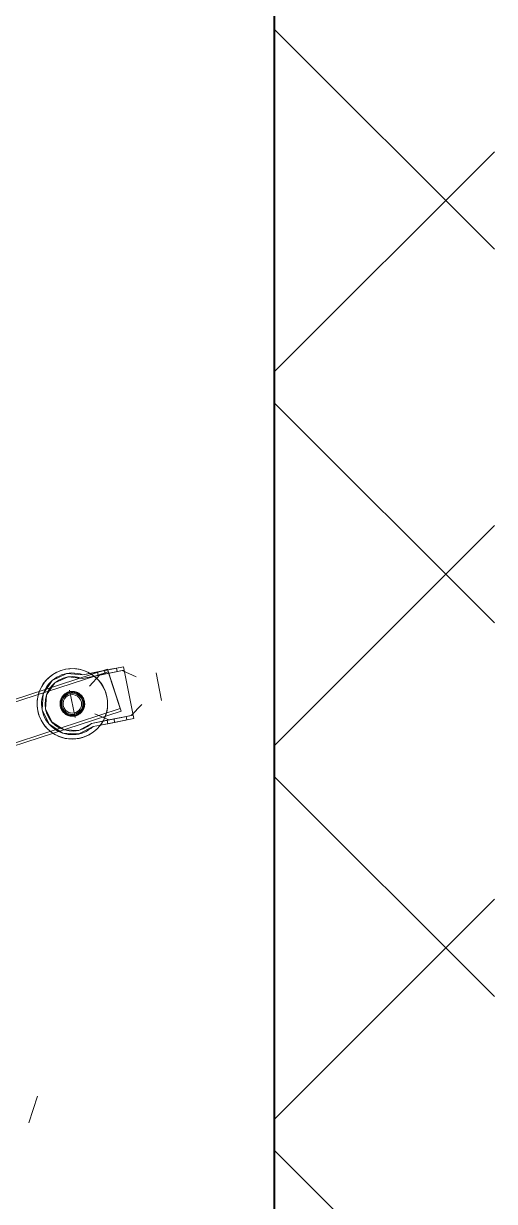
# Model space of a CAD drawing. Header units: millimetres. Extents: x -32954 to 151739, y -65671 to 56243.
# Drawn here: x -19119 to -18852, y -34726 to -34057 of the extents above; entities that cross this region are included whole.
import ezdxf

# ---------------------------------------------------------------- set-up
doc = ezdxf.new("R2010")
doc.units = ezdxf.units.MM
for name, color, linetype, lineweight in [('G-IMPT', 7, 'Continuous', 9), ('I-FURN', 7, 'Continuous', 9), ('Стены разрез', 7, 'Continuous', 40)]:
    doc.layers.add(name, color=color, linetype=linetype, lineweight=lineweight)

# ---------------------------------------------------------------- blocks, each defined once
blk = doc.blocks.new('М200-М200_1_Стойка для инфузионных растворов - МСК-5310_dwg-9481014-О_ТХ_05')
at = {"layer": 'G-IMPT'}
for p, q in [((-158.1065332524998, 178.4568193186185), (-163.0172560232891, 163.2290551403674)), ((-20.22542485937376, 6.571638901489225), (-210.4367281184047, -55.23175997349976)), ((-20.22542485937379, 6.571638901489258), (-210.4367281184047, -55.23175997349972)), ((-209.9732026268423, -56.65834474794248), (-19.7618993678114, 5.1450541270465)), ((-19.7618993678114, 5.145054127046534), (-209.9732026268423, -56.65834474794244)), ((-12.96352549156257, -15.77818923144694), (-203.1748287505935, -77.58158810643587)), ((-12.9635254915626, -15.77818923144691), (-203.1748287505935, -77.58158810643586)), ((-202.711303259031, -79.00817288087863), (-12.50000000000007, -17.20477400588966)), ((-12.50000000000017, -17.20477400588963), (-202.711303259031, -79.0081728808786)), ((-202.8930956713469, -48.10644316694937), (-194.5708242739185, -46.44690642904752)), ((-194.5708242739185, -46.44690642904742), (-198.7043215833309, -47.27116345136803)), ((-216.1670140104089, -52.79275978650378), (-222.1920857671241, -59.09265490908394)), ((-198.7043215833309, -47.27116345136803), (-217.6034750103061, -51.03982682817165)), ((-202.893095671347, -48.10644316694937), (-217.6034750103061, -51.03982682817173)), ((-217.6034750103061, -51.03982682817165), (-211.7367076878613, -80.46058550608979)), ((-217.603475010306, -51.03982682817175), (-217.2123571888097, -53.00121074003295)), ((-217.2123571888097, -53.00121074003287), (-193.6178614792659, -48.29625333449157)), ((-202.5019778498507, -50.06782707881058), (-217.2123571888097, -53.00121074003295)), ((-217.2123571888097, -53.00121074003287), (-212.1278255093576, -78.49920159422858)), ((-216.1670140104211, -52.79275978651235), (-209.8571675193302, -51.53451890942175)), ((-209.8571675193302, -51.53451890942173), (-216.1670098447703, -52.79275895584363)), ((-213.6807071865764, -50.25759118516698), (-213.2895893650784, -52.21897509703054)), ((-210.2482853408265, -49.57313499756052), (-206.8158634950694, -48.88867880994199)), ((-206.8158634950694, -48.88867880994199), (-210.2482853408265, -49.57313499756054)), ((-210.2482853408265, -49.57313499756054), (-210.2482853408265, -49.57313499756052)), ((-209.8571675193302, -51.53451890942176), (-203.5473210282393, -50.27627803233116)), ((-203.5473210282393, -50.27627803233116), (-209.8571675193302, -51.53451890942174)), ((-209.8571675193302, -51.53451890942174), (-206.4247456735731, -50.85006272180318)), ((-206.4247456735731, -50.85006272180318), (-209.8571675193302, -51.53451890942171)), ((-209.8571675193302, -51.53451890942174), (-209.8571675193302, -51.53451890942172)), ((-206.4247456735625, -50.85006272179406), (-206.8158634950605, -48.88867880993483)), ((-195.5666601640398, -53.7833024690454), (-203.5473210282277, -50.27627803232078)), ((-202.5019778498506, -50.06782707881057), (-202.8930956713469, -48.10644316694937)), ((-193.6178614792659, -48.29625333449165), (-202.5019778498506, -50.06782707881057)), ((-181.2331314953447, -67.24007721525041), (-184.3620740673156, -51.54900592036357)), ((-210.4367281184047, -55.23175997349972), (-202.7113032590311, -79.0081728808786)), ((-202.7113032590311, -79.00817288087863), (-210.4367281184047, -55.23175997349976)), ((-203.1748287505935, -77.58158810643592), (-209.9732026268422, -56.65834474794248)), ((-209.9732026268423, -56.65834474794244), (-203.1748287505935, -77.58158810643586)), ((-208.8793729655894, -56.43797868907479), (-208.8793729655894, -56.4379786890747)), ((-208.8793729655893, -56.43797868907477), (-208.8793729655895, -56.43797868907476)), ((-208.8793729655895, -56.43797868907475), (-208.8793729655893, -56.43797868907477)), ((-208.8793729655894, -56.4379786890747), (-208.8793729655894, -56.43797868907479)), ((-233.396671863844, -61.32695145776578), (-230.267729291873, -77.01802275265695)), ((-205.750430393619, -72.1290499839644), (-205.7504303936187, -72.12904998396444)), ((-205.750430393619, -72.12904998396448), (-205.7504303936188, -72.12904998396438)), ((-205.7504303936188, -72.12904998396438), (-205.750430393619, -72.12904998396448)), ((-205.7504303936188, -72.12904998396439), (-205.7504303936188, -72.12904998396446)), ((-198.4627893487754, -75.77426888651677), (-192.4377175920645, -69.47437376393657)), ((-219.0631431951488, -74.7837262039751), (-211.0824823309609, -78.29075064069542)), ((-188.5333297998138, -73.7942441886873), (-212.1278255093576, -78.49920159422858)), ((-212.1278255093576, -78.49920159422868), (-197.4174461703985, -75.56581793300629)), ((-211.7367076878613, -80.46058550608987), (-212.1278255093576, -78.49920159422868)), ((-211.7367076878613, -80.46058550608979), (-192.8375542608862, -76.69192212928617)), ((-197.0263283489022, -77.5272018448675), (-211.7367076878613, -80.46058550608987)), ((-204.772635839878, -77.03250976361744), (-211.0824823309689, -78.29075064070808)), ((-211.082482330969, -78.29075064070805), (-204.7726358398781, -77.03250976361745)), ((-208.2050576856352, -77.71696595123602), (-204.7726358398781, -77.03250976361748)), ((-204.7726358398781, -77.03250976361744), (-208.2050576856352, -77.71696595123602)), ((-208.2050576856262, -77.71696595122653), (-207.8139398641282, -79.67834986308576)), ((-204.3815180183818, -78.99389367547865), (-207.8139398641389, -79.67834986309721)), ((-207.8139398641389, -79.67834986309721), (-204.3815180183818, -78.99389367547867)), ((-198.4627893487872, -75.77426888652685), (-204.7726358398781, -77.03250976361745)), ((-204.7726358398781, -77.03250976361744), (-198.4627935144379, -75.77426971719557)), ((-204.7726358398781, -77.03250976361745), (-204.7726358398781, -77.03250976361745)), ((-204.3815180183818, -78.99389367547867), (-204.3815180183818, -78.99389367547865)), ((-200.9490961726122, -78.30943748784928), (-201.3402139941102, -76.34805357599005)), ((-197.4174461703985, -75.5658179330063), (-188.5333297998137, -73.79424418868736)), ((-197.4174461703985, -75.5658179330063), (-197.0263283489022, -77.5272018448675)), ((-197.0263283489022, -77.5272018448675), (-188.7040569514738, -75.86766510696565)), ((-192.8375542608862, -76.69192212928616), (-188.7040569514738, -75.86766510696557))]:
    blk.add_line(p, q, dxfattribs=at)
at = {"layer": 'G-IMPT', "flags": 128}
for points in [[(-188.7040569514738, -75.86766510696566), (-179.6008725089162, -76.60009054381104), (-171.3682886055844, -72.64674053522833), (-166.2483749110062, -65.08427415342994), (-165.6354935525534, -55.97226062972284), (-169.6965572177784, -47.7922743263878), (-177.3255719955668, -42.77206043293202), (-186.4448448016442, -42.27882873880031), (-194.5708242739185, -46.44690642904751)], [(-188.5333297998137, -73.79424418868736), (-180.3647297860898, -74.70241957193454), (-172.8801777986722, -71.30649697879568), (-168.1840964789312, -64.56130395343848), (-167.5968774644146, -56.36337845121918), (-171.283628431797, -49.01772150201082), (-178.2077499664578, -44.58970279335652), (-186.4223949954348, -44.3243431150868), (-193.6178614792659, -48.29625333449165)], [(-182.797602781328, -52.39454156780636), (-183.0775281206332, -52.40014082117703), (-183.3570056391154, -52.41692962369085), (-183.63558823235, -52.44488111682983), (-183.9128302276279, -52.48395058417628), (-184.1882880968971, -52.53407552291672), (-184.461521166318, -52.59517574383811), (-184.7320923212795, -52.66715349963039), (-184.9995687056407, -52.7498936412307), (-185.2635224142549, -52.84326380205816), (-185.5235311774931, -52.94711460978367), (-185.7791790367885, -53.06127992526668), (-186.0300570101192, -53.18557710835147), (-186.2757637462371, -53.31980731005931), (-186.5159061667784, -53.46375579071319), (-186.7501000950926, -53.61719226344062), (-186.9779708708652, -53.77987126261694), (-187.1991539494588, -53.95153253654765), (-187.413295485132, -54.13190146381783), (-187.6200528971019, -54.32068949261993), (-187.8190954176264, -54.51759460237579), (-188.0101046211234, -54.7223017869162), (-188.1927749336254, -54.93448355841268), (-188.3668141215852, -55.15380047129886), (-188.5319437594366, -55.37990166529805), (-188.6878996749863, -55.6124254267296), (-188.8344323720311, -55.85099976717574), (-188.9713074295239, -56.09524301858636), (-189.0983058765667, -56.34476444386886), (-189.215224542731, -56.59916486196231), (-189.3218763830997, -56.8580372864692), (-189.4180907774765, -57.12096757673145), (-189.503713803355, -57.38753510038051), (-189.5786084821538, -57.65731340623967), (-189.6426549983762, -57.92987090656495), (-189.6957508912469, -58.20477156750292), (-189.7378112186717, -58.48157560663897), (-189.7687686930931, -58.7598401965578), (-189.7885737891544, -59.03912017327239), (-189.7971948229386, -59.31896874839543), (-189.7946180026212, -59.59893822391386), (-189.7808474505604, -59.87858070838426), (-189.7559051967176, -60.15744883348762), (-189.7198311433605, -60.43509646970497), (-189.672683001295, -60.71107944005667), (-189.6145361974751, -60.98495623065827), (-189.5454837543974, -61.25628869707029), (-189.4656361412328, -61.52464276522522), (-189.3751210971245, -61.78958912586148), (-189.2740834268464, -62.05070392132109), (-189.1626847691086, -62.30756942363676), (-189.0411033380034, -62.55977470279514), (-188.9095336378819, -62.80691628414547), (-188.7681861521989, -63.04859879388803), (-188.6172870067757, -63.28443559155951), (-188.4570776080662, -63.51404938859264), (-188.2878142569199, -63.73707285189341), (-188.1097677385953, -63.9531491914957), (-187.9232228895437, -64.16193273135788), (-187.7284781417173, -64.36308946233972), (-187.5258450451851, -64.556297576593), (-187.3156477696713, -64.7412479823522), (-187.0982225859664, -64.917644798415), (-186.8739173279978, -65.0852058275067), (-186.643090836318, -65.24366300772336), (-186.4061123840815, -65.39276284138597), (-186.1633610862495, -65.5322668005614), (-185.915225293124, -65.66195170868195), (-185.6621019690328, -65.78161009754936), (-185.4043960573022, -65.89105053927261), (-185.1425198324202, -65.99009795248536), (-184.8768922404757, -66.07859388246204), (-184.6079382289545, -66.15639675459111), (-184.3360880669067, -66.22338210087177), (-184.0617766565895, -66.27944275904466), (-183.785442837747, -66.32448904400967), (-183.5075286855485, -66.35844889131886), (-183.2284788033372, -66.38126797247146), (-182.9487396114123, -66.39290978179453), (-182.797602781328, -66.39454156780319)], [(-182.797602781328, -66.39454156780319), (-182.5176774420227, -66.38894231443251), (-182.2381999235449, -66.37215351192302), (-181.9596173303102, -66.34420201877971), (-181.682375335028, -66.30513255143326), (-181.4069174657632, -66.25500761269282), (-181.1336843963423, -66.19390739177142), (-180.8631132413808, -66.12192963598348), (-180.5956368570152, -66.03918949437885), (-180.331683148401, -65.94581933355137), (-180.0716743851671, -65.84196852582586), (-179.8160265258674, -65.72780321034286), (-179.5651485525367, -65.60350602725806), (-179.3194418164231, -65.46927582555023), (-179.0792993958819, -65.32532734490067), (-178.8451054675677, -65.17189087217325), (-178.6172346917907, -65.0092118729926), (-178.3960516132014, -64.83755059906188), (-178.1819100775282, -64.65718167179172), (-177.975152665554, -64.46839364298961), (-177.7761101450339, -64.27148853323808), (-177.5851009415325, -64.06678134869766), (-177.4024306290349, -63.85459957719686), (-177.2283914410751, -63.63528266431068), (-177.0632618032193, -63.40918147031581), (-176.9073058876739, -63.17665770888427), (-176.7607731906291, -62.93808336843381), (-176.623898133132, -62.69384011702318), (-176.4968996860935, -62.44431869174068), (-176.3799810199249, -62.18991827365156), (-176.2733291795606, -61.93104584914034), (-176.1771147851837, -61.66811555887809), (-176.0914917593053, -61.40154803522903), (-176.0165970804978, -61.13176972937421), (-175.9525505642841, -60.85921222904459), (-175.8994546714133, -60.58431156810662), (-175.8573943439843, -60.30750752897058), (-175.8264368695628, -60.02924293905606), (-175.8066317734971, -59.74996296233714), (-175.7980107397216, -59.4701143872141), (-175.800587560039, -59.19014491169567), (-175.8143581120912, -58.91050242722527), (-175.8393003659427, -58.63163430212624), (-175.8753744192954, -58.35398666590457), (-175.9225225613652, -58.07800369555287), (-175.9806693651808, -57.80412690495127), (-176.0497218082629, -57.53279443853925), (-176.1295694214274, -57.26444037038432), (-176.2200844655314, -56.99949400974806), (-176.3211221358095, -56.73837921428844), (-176.4325207935473, -56.48151371197277), (-176.5541022246569, -56.22930843281873), (-176.6856719247784, -55.9821668514684), (-176.827019410457, -55.7404843417215), (-176.9779185558759, -55.50464754405003), (-177.138127954594, -55.27503374701691), (-177.3073913057403, -55.05201028371613), (-177.485437824065, -54.83593394411383), (-177.6719826731166, -54.62715040425165), (-177.8667274209342, -54.42599367326982), (-178.0693605174708, -54.23278555901654), (-178.279557792989, -54.04783515325734), (-178.4969829766895, -53.87143833719888), (-178.7212882346625, -53.70387730810717), (-178.952114726338, -53.54542012788619), (-179.1890931785788, -53.39632029422356), (-179.4318444764107, -53.25681633504813), (-179.6799802695362, -53.12713142693192), (-179.9331035936231, -53.0074730380645), (-180.1908095053537, -52.89803259633693), (-180.4526857302357, -52.79898518312418), (-180.7183133221802, -52.71048925314749), (-180.9872673337014, -52.63268638101842), (-181.2591174957535, -52.56570103473776), (-181.5334289060708, -52.50964037656488), (-181.8097627249089, -52.46459409159987), (-182.0876768771118, -52.43063424429069), (-182.3667267593231, -52.40781516313807), (-182.6464659512479, -52.396173353815), (-182.797602781328, -52.39454156780636)]]:
    blk.add_lwpolyline(points, dxfattribs=at)
at = {"layer": 'G-IMPT'}
for centre, radius, start, end in [((-182.797602781339, -59.39454156781558), 19.99999999999999, 11.27737544506172, 191.2773754450614), ((-182.797602781339, -59.39454156781559), 19.99999999999999, 11.27737544506172, 142.6869975543326), ((-182.797602781339, -59.39454156781559), 17.49999999999999, 250.2746563111876, 132.2800945789363), ((-182.797602781339, -59.39454156781559), 15.49999999999997, 248.2814899714824, 134.2732609186422), ((-182.797602781339, -59.39454156781559), 20.00000000000003, 142.686997554333, 191.2773754450618), ((-182.797602781339, -59.39454156781557), 6.50000000000002, 108.0000000000001, 287.9999999999995), ((-182.797602781339, -59.39454156781558), 6.500000000000029, 108.0000000000001, 287.9999999999993), ((-182.797602781339, -59.39454156781557), 5.999999999999986, 89.99999999999959, 269.999999999999), ((-182.797602781339, -59.39454156781557), 6.000000000000009, 90.00000000000004, 269.9999999999997), ((-182.797602781339, -59.39454156781557), 6.499999999999994, 287.9999999999998, 108.0000000000002), ((-182.797602781339, -59.39454156781558), 6.500000000000012, 287.9999999999995, 107.9999999999999), ((-182.797602781339, -59.39454156781557), 6.000000000000002, 17.99999999999982, 90.00000000000007), ((-182.797602781339, -59.39454156781557), 5.999999999999992, 17.99999999999957, 89.99999999999973), ((-182.797602781339, -59.39454156781558), 20, 191.2773754450618, 11.27737544506209), ((-182.797602781339, -59.39454156781559), 19.99999999999997, 239.8677533357903, 11.27737544506174), ((-182.797602781339, -59.39454156781559), 5.249999999999996, 11.2773754450617, 191.2773754450614), ((-182.797602781339, -59.39454156781558), 5.249999999999996, 11.27737544506176, 191.2773754450613), ((-182.797602781339, -59.39454156781558), 5.250000000000019, 191.2773754450613, 11.27737544506164), ((-182.797602781339, -59.39454156781559), 5.250000000000007, 191.2773754450618, 11.27737544506208), ((-182.797602781339, -59.39454156781557), 6.000000000000001, 269.9999999999996, 18), ((-182.797602781339, -59.39454156781557), 6.000000000000007, 269.9999999999991, 17.99999999999957), ((-182.797602781339, -59.39454156781559), 20.00000000000001, 191.2773754450614, 239.8677533357904)]:
    blk.add_arc(centre, radius, start, end, dxfattribs=at)
blk = doc.blocks.new('М200-М200_1_Стойка для инфузионных растворов - М200_Штатив для длительных вливаний-8000997-О_ТХ_05')
blk.add_blockref('М200-М200_1_Стойка для инфузионных растворов - МСК-5310_dwg-9481014-О_ТХ_05', (0, 0))

msp = doc.modelspace()

# ---------------------------------------------------------------- hatches: boundary and pattern name
at = {"layer": 'Стены разрез', "lineweight": 9}
h = msp.add_hatch(dxfattribs=at)
h.set_pattern_fill('FP_1', color=256, style=0, pattern_type=2)
h.set_pattern_definition([(45, (-3.637978807091713e-12, -22914.43065646818), (-106.0660171779821, 106.0660171779821), []), (135, (-3.637978807091713e-12, -22914.43065646818), (-106.0660171779821, -106.0660171779821), [])])
h.paths.add_polyline_path([(-18976.99987296513, -34809.43065646799), (-18851.99987296514, -34809.43065646799), (-18851.99987296514, -30154.43065646812), (-18976.99987296515, -30154.43065646812), (-18976.99987296513, -34789.43065646799)])

# ---------------------------------------------------------------- linework, layer by layer
at = {"layer": 'Стены разрез'}
msp.add_line((-18976.99987296512, -30154.43065646812), (-18976.99987296512, -34789.43065646799), dxfattribs=at)

# ---------------------------------------------------------------- block references
at = {"layer": 'I-FURN', "rotation": 180}
msp.add_blockref('М200-М200_1_Стойка для инфузионных растворов - М200_Штатив для длительных вливаний-8000997-О_ТХ_05', (-19274.26605220418, -34502.44072388648), dxfattribs=at)

doc.saveas('drawing.dxf')
